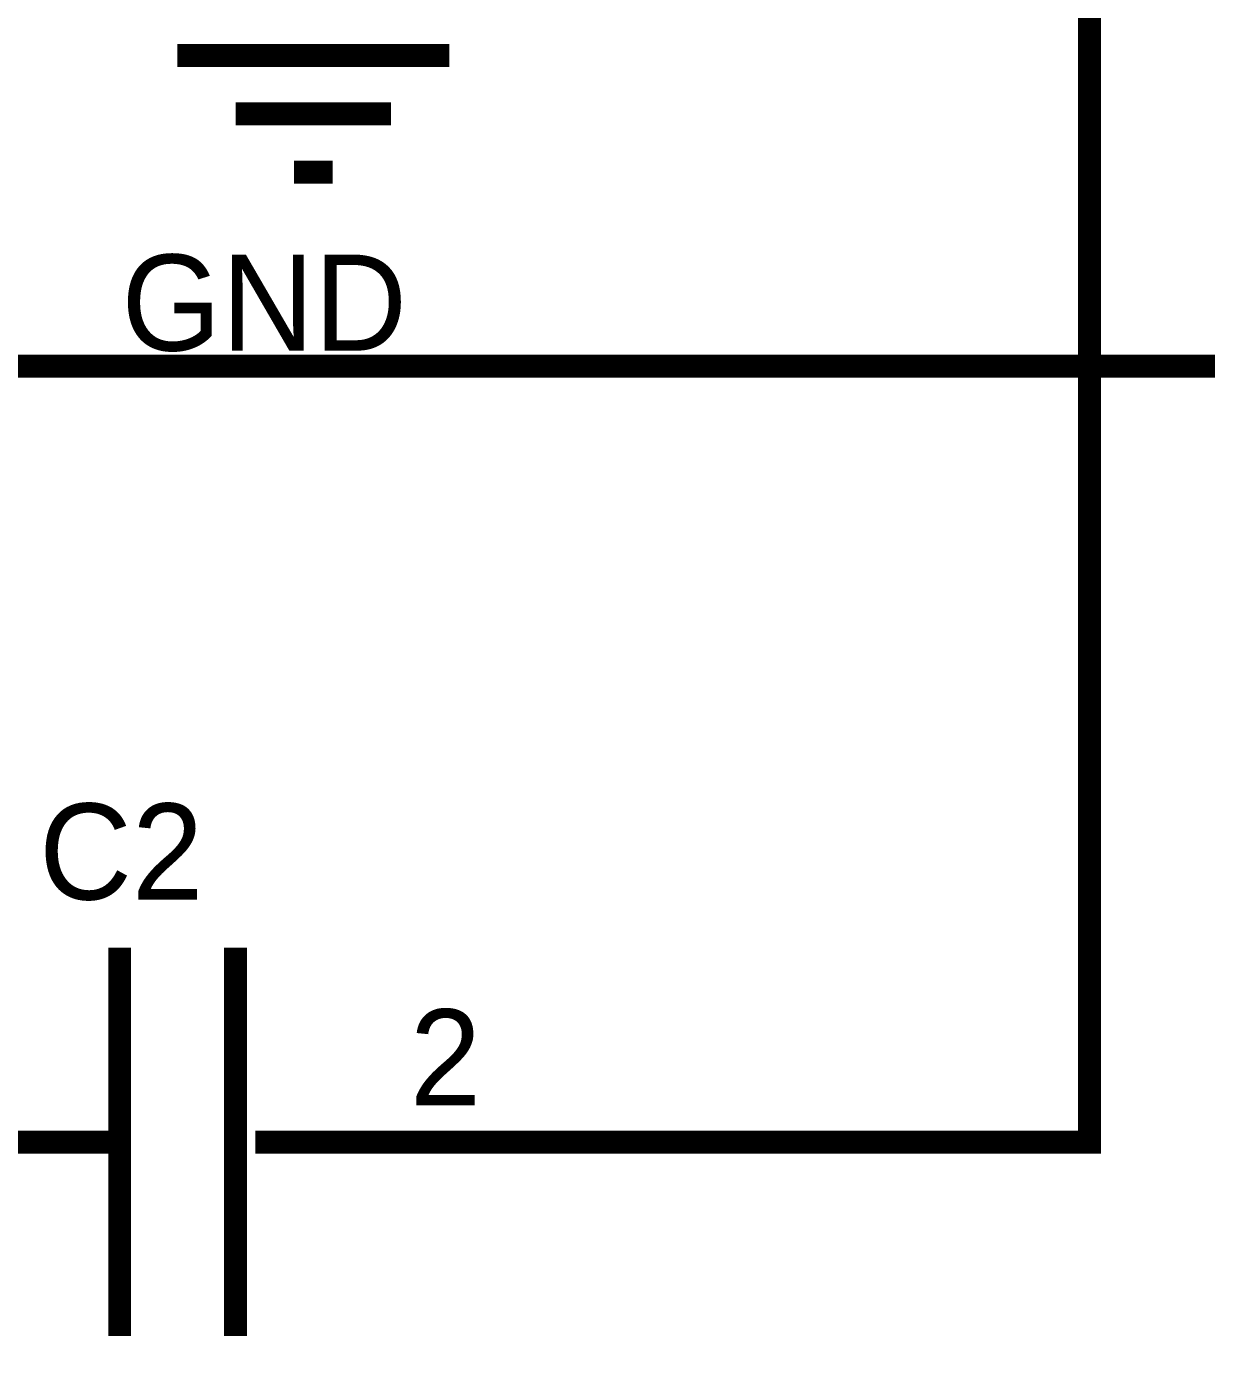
# Model space of a CAD drawing. Header units: inches. Extents: x 0 to 432, y 0 to 280.
# Drawn here: x 108.01 to 123.45, y 134.46 to 151.76 of the extents above; entities that cross this region are included whole.
import ezdxf

# ---------------------------------------------------------------- set-up
doc = ezdxf.new("R2010")
doc.units = ezdxf.units.IN
doc.layers.add('Sheet', color=255, linetype='Continuous')

msp = doc.modelspace()

# ---------------------------------------------------------------- linework, layer by layer
at = {"layer": 'Sheet'}
for points in [[(112.532, 137.151, 0.3, 0.3, 0), (121.921, 137.151, 0.3, 0.3, 0), (121.921, 165.091, 0.3, 0.3, 0)], [(124.47, 160.015, 0.3, 0.3, 0), (124.47, 147.314, 0.3, 0.3, 0), (99.066, 147.314, 0.3, 0.3, 0)], [(109.983, 151.379, 0.3, 0.3, 0), (113.543, 151.379, 0.3, 0.3, 0)], [(110.746, 150.615, 0.3, 0.3, 0), (112.779, 150.615, 0.3, 0.3, 0)], [(111.51, 149.852, 0.3, 0.3, 0), (112.016, 149.852, 0.3, 0.3, 0)], [(109.23, 139.7, 0.3, 0.3, 0), (109.23, 134.613, 0.3, 0.3, 0)], [(110.746, 139.7, 0.3, 0.3, 0), (110.746, 134.613, 0.3, 0.3, 0)], [(109.23, 137.151, 0.3, 0.3, 0), (107.445, 137.151, 0.3, 0.3, 0)], [(109.23, 137.151, 0.3, 0.3, 0), (108.467, 137.151, 0.3, 0.3, 0)], [(111.005, 137.151, 0.3, 0.3, 0), (112.532, 137.151, 0.3, 0.3, 0)], [(111.005, 137.151, 0.3, 0.3, 0), (111.252, 137.151, 0.3, 0.3, 0)]]:
    msp.add_lwpolyline(points, format="xyseb", dxfattribs=at)

# ---------------------------------------------------------------- texts
for s, height, p in [('GND', 1.2577, (109.253, 147.516)), ('C2', 1.2577, (108.175, 140.329)), ('2', 1.258, (113.026, 137.634))]:
    msp.add_text(s, height=height, dxfattribs=at).set_placement(p)

doc.saveas('drawing.dxf')
